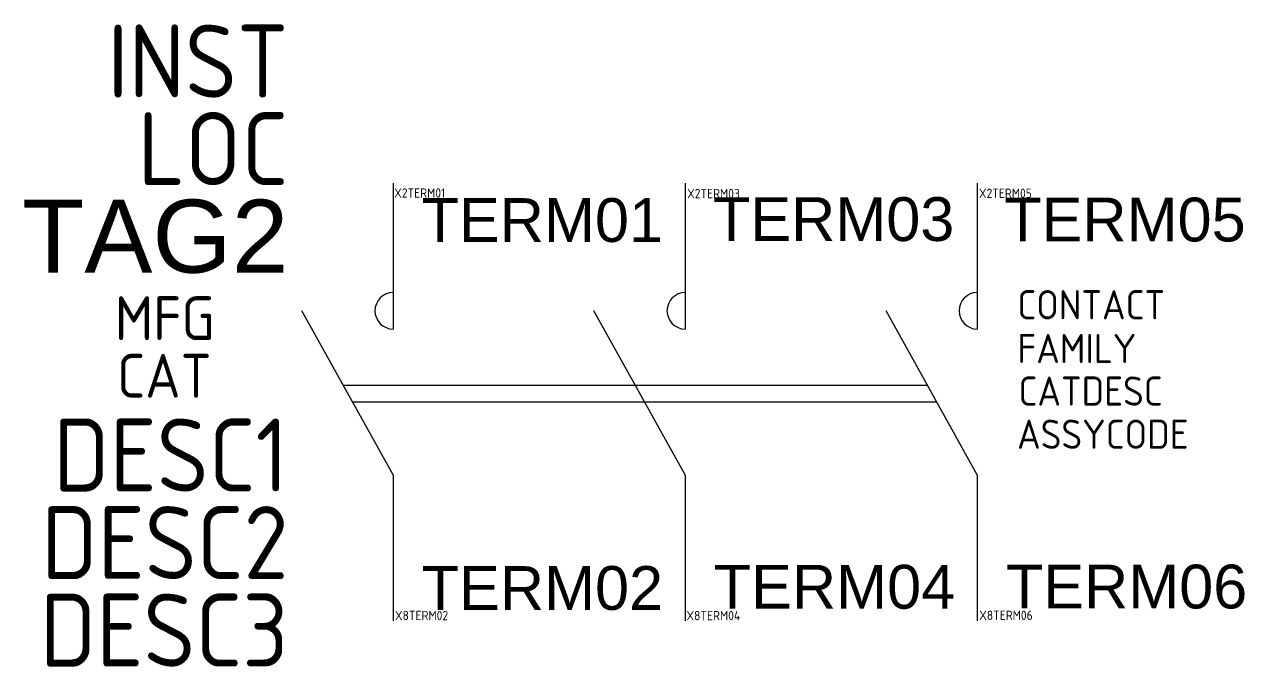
# Model space of a CAD drawing. Header units: millimetres. Extents: x -22.7 to 19.1, y -6.5 to 15.5.
import ezdxf
from ezdxf.enums import TextEntityAlignment as Align

# ---------------------------------------------------------------- set-up
doc = ezdxf.new("R2010")
doc.units = ezdxf.units.MM
doc.styles.get("Standard").update_dxf_attribs({"font": 'ARIAL.TTF'})
doc.styles.add('WD_IEC', font='ISOCP2.shx', dxfattribs={"width": 0.9, "height": 4})

msp = doc.modelspace()

# ---------------------------------------------------------------- linework, layer by layer
for p, q in [((-10.059, 10.1), (-10.059, 5.1)), ((-0.059, 10.1), (-0.059, 5.1)), ((9.941, 10.1), (9.941, 5.1)), ((-10.059, 0.1), (-13.184, 5.725)), ((-0.059, 0.1), (-3.184, 5.725)), ((9.941, 0.1), (6.816, 5.725)), ((-11.77, 3.181), (8.229, 3.182)), ((-11.452, 2.608), (8.552, 2.6)), ((-10.059, 0.1), (-10.059, -4.9)), ((-0.059, 0.1), (-0.059, -4.9)), ((9.941, 0.1), (9.941, -4.9))]:
    msp.add_line(p, q)
for centre in [(-10.059, 5.725), (-0.059, 5.725), (9.941, 5.725)]:
    msp.add_arc(centre, 0.625, 90, 270)

# ---------------------------------------------------------------- texts
at = {"style": 'WD_IEC', "flags": 1}
for tag, text, height, p in [('INST', '', 2.5, (-13.646, 13.032)), ('LOC', '', 2.5, (-13.646, 10.032)), ('MFG', 'ACKO', 1.5, (-16.168, 4.722)), ('CAT', 'КМ', 1.5, (-16.278, 2.749)), ('DESC1', '', 2.5, (-13.646, -0.468)), ('DESC2', '', 2.5, (-13.646, -3.468)), ('DESC3', '', 2.5, (-13.646, -6.468))]:
    msp.add_attdef(tag, text=text, height=height, dxfattribs=at).set_placement(p, align=Align.RIGHT)
for tag, p, s, height in [('X2TERM01', (-10.024, 9.602), '', 0.32), ('X2TERM03', (0.007, 9.582), '', 0.32), ('X2TERM05', (9.999, 9.593), '', 0.32), ('CONTACT', (11.316, 5.432), 'NO', 1), ('FAMILY', (11.316, 3.932), 'MS_ACKO', 1), ('CATDESC', (11.355, 2.474), '', 1), ('ASSYCODE', (11.305, 0.995), '', 1), ('X8TERM02', (-9.998, -4.877), '', 0.32), ('X8TERM04', (-0.016, -4.88), '', 0.32), ('X8TERM06', (10.008, -4.869), '', 0.32)]:
    msp.add_attdef(tag, p, s, height=height, dxfattribs=at)
for tag, p, s in [('TERM03', (0.89, 8.118), '3'), ('TERM05', (10.864, 8.102), '5'), ('TERM01', (-9.087, 8.085), '1'), ('TERM02', (-9.083, -4.524), '2'), ('TERM04', (0.918, -4.481), '4'), ('TERM06', (10.921, -4.475), '6')]:
    msp.add_attdef(tag, p, s, height=1.5)
msp.add_attdef('TAG2', text='K', height=2.5).set_placement((-13.646, 7.032), align=Align.RIGHT)

doc.saveas('drawing.dxf')
